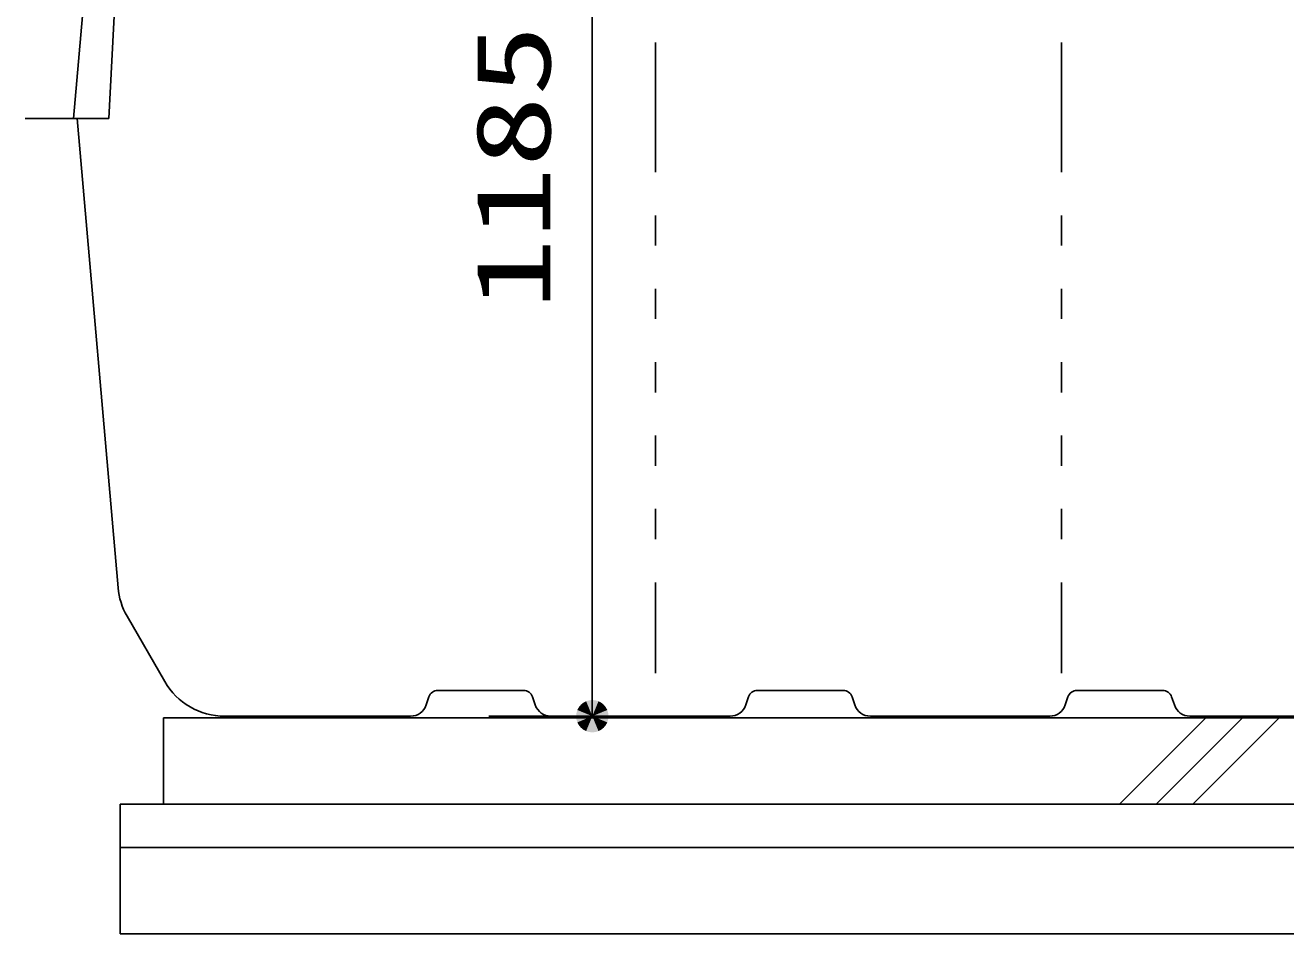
# Model space of a CAD drawing. Units: millimetres, scale not verified. Extents: x -9124 to 8194, y -6791 to 5298.
# Drawn here: x -5929 to -4469, y -3993 to -2941 of the extents above; entities that cross this region are included whole.
import ezdxf
from ezdxf.enums import TextEntityAlignment as Align

# ---------------------------------------------------------------- set-up
doc = ezdxf.new("R2010")
doc.units = ezdxf.units.MM
doc.header["$LTSCALE"] = 30
for name, color, linetype, lineweight in [('0-2_SEISAKU', 3, 'Continuous', 25), ('0-3_A-PIPE', 2, 'Continuous', 25), ('0-4_W-PIPE', 2, 'Continuous', 25), ('0-6_SUNPO', 7, 'Continuous', 25)]:
    doc.layers.add(name, color=color, linetype=linetype, lineweight=lineweight)
doc.styles.add('ＭＳ ゴシック', font='')
doc.styles.get('ＭＳ ゴシック').set_extended_font_data('MS Gothic')

msp = doc.modelspace()

# ---------------------------------------------------------------- linework, layer by layer
at = {"layer": '0-2_SEISAKU'}
for p, q in [((-5793.36, -2318.67), (-5831.65, -3049.36)), ((-5820.38, -2452.73), (-5872.58, -3049.36)), ((-5198.57, -3111.36), (-5198.57, -2961.36)), ((-4728.57, -3111.36), (-4728.57, -2961.36)), ((-5831.65, -3049.36), (-5928.57, -3049.36)), ((-5821.04, -3592.61), (-5868.57, -3049.36)), ((-5198.57, -3196.36), (-5198.57, -3161.36)), ((-4728.57, -3196.36), (-4728.57, -3161.36)), ((-5198.57, -3281.36), (-5198.57, -3246.36)), ((-4728.57, -3281.36), (-4728.57, -3246.36)), ((-5198.57, -3366.36), (-5198.57, -3331.36)), ((-4728.57, -3366.36), (-4728.57, -3331.36)), ((-5198.57, -3451.36), (-5198.57, -3416.36)), ((-4728.57, -3451.36), (-4728.57, -3416.36)), ((-5198.57, -3536.36), (-5198.57, -3501.36)), ((-4728.57, -3536.36), (-4728.57, -3501.36)), ((-5198.57, -3691.36), (-5198.57, -3586.36)), ((-4728.57, -3691.36), (-4728.57, -3586.36)), ((-5766.91, -3701.36), (-5810.63, -3625.64)), ((-5461.08, -3718.99), (-5464.23, -3728.39)), ((-5351.49, -3711.48), (-5450.65, -3711.48)), ((-5337.91, -3728.39), (-5341.06, -3718.99)), ((-5091.08, -3718.99), (-5094.23, -3728.39)), ((-4981.49, -3711.48), (-5080.65, -3711.48)), ((-4967.91, -3728.39), (-4971.06, -3718.99)), ((-4721.08, -3718.99), (-4724.23, -3728.39)), ((-4611.49, -3711.48), (-4710.65, -3711.48)), ((-4597.91, -3728.39), (-4601.06, -3718.99)), ((-5697.63, -3741.36), (-5668.57, -3741.36)), ((-5668.57, -3741.36), (-5482.25, -3741.36)), ((-5319.89, -3741.36), (-5112.25, -3741.36)), ((-4949.89, -3741.36), (-4742.25, -3741.36)), ((-4579.89, -3741.36), (-4296.42, -3741.36))]:
    msp.add_line(p, q, dxfattribs=at)
for centre, radius, start, end in [((-5741.34, -3585.64), 80, 185, 210), ((-5697.63, -3661.36), 80, 210, 270), ((-5450.65, -3722.48), 11, 90, 161.49942), ((-5351.49, -3722.48), 11, 18.50058, 90), ((-5080.65, -3722.48), 11, 90, 161.49942), ((-4981.49, -3722.48), 11, 18.50058, 90), ((-4710.65, -3722.48), 11, 90, 161.49942), ((-4611.49, -3722.48), 11, 18.50058, 90), ((-5482.25, -3722.36), 19, 270, 341.49942), ((-5319.89, -3722.36), 19, 198.50058, 270), ((-5112.25, -3722.36), 19, 270, 341.49942), ((-4949.89, -3722.36), 19, 198.50058, 270), ((-4742.25, -3722.36), 19, 270, 341.49942), ((-4579.89, -3722.36), 19, 198.50058, 270)]:
    msp.add_arc(centre, radius, start, end, dxfattribs=at)
at = {"layer": '0-3_A-PIPE'}
for p, q in [((-5768.57, -3743.36), (-5768.57, -3843.36)), ((-4661.46, -3843.36), (-4561.46, -3743.36)), ((-4619.03, -3843.36), (-4519.03, -3743.36)), ((-4576.6, -3843.36), (-4476.6, -3743.36)), ((-5818.57, -3843.36), (-3518.57, -3843.36)), ((-5818.57, -3843.36), (-5818.57, -3993.36)), ((-5818.57, -3893.36), (-3518.57, -3893.36)), ((-5818.57, -3993.36), (-3518.57, -3993.36))]:
    msp.add_line(p, q, dxfattribs=at)
at = {"layer": '0-4_W-PIPE'}
msp.add_line((-5768.57, -3743.36), (-3568.57, -3743.36), dxfattribs=at)
at = {"layer": '0-6_SUNPO', "color": 4}
for p in [(-5271.87, -2556.36), (-5391.87, -3741.36)]:
    msp.add_line(p, (-5271.87, -3741.36), dxfattribs=at)
at = {"layer": '0-6_SUNPO'}
for points in [[(-5289.19, -3734.19), (-5271.87, -3741.36), (-5290.26, -3737.71)], [(-5287.46, -3730.95), (-5271.87, -3741.36), (-5289.19, -3734.19)], [(-5285.13, -3728.11), (-5271.87, -3741.36), (-5287.46, -3730.95)], [(-5282.29, -3725.77), (-5271.87, -3741.36), (-5285.13, -3728.11)], [(-5279.05, -3724.04), (-5271.87, -3741.36), (-5282.29, -3725.77)], [(-5275.53, -3722.97), (-5271.87, -3741.36), (-5279.05, -3724.04)], [(-5271.87, -3722.61), (-5271.87, -3741.36), (-5275.53, -3722.97)], [(-5268.21, -3722.97), (-5271.87, -3741.36), (-5271.87, -3722.61)], [(-5264.7, -3724.04), (-5271.87, -3741.36), (-5268.21, -3722.97)], [(-5261.45, -3725.77), (-5271.87, -3741.36), (-5264.7, -3724.04)], [(-5258.61, -3728.11), (-5271.87, -3741.36), (-5261.45, -3725.77)], [(-5256.28, -3730.95), (-5271.87, -3741.36), (-5258.61, -3728.11)], [(-5254.55, -3734.19), (-5271.87, -3741.36), (-5256.28, -3730.95)], [(-5253.48, -3737.71), (-5271.87, -3741.36), (-5254.55, -3734.19)], [(-5290.26, -3737.71), (-5271.87, -3741.36), (-5290.62, -3741.36)], [(-5290.62, -3741.36), (-5271.87, -3741.36), (-5290.26, -3745.02)], [(-5290.26, -3745.02), (-5271.87, -3741.36), (-5289.19, -3748.54)], [(-5289.19, -3748.54), (-5271.87, -3741.36), (-5287.46, -3751.78)], [(-5287.46, -3751.78), (-5271.87, -3741.36), (-5285.13, -3754.62)], [(-5285.13, -3754.62), (-5271.87, -3741.36), (-5282.29, -3756.95)], [(-5282.29, -3756.95), (-5271.87, -3741.36), (-5279.05, -3758.69)], [(-5279.05, -3758.69), (-5271.87, -3741.36), (-5275.53, -3759.75)], [(-5275.53, -3759.75), (-5271.87, -3741.36), (-5271.87, -3760.11)], [(-5253.12, -3741.36), (-5271.87, -3741.36), (-5253.48, -3737.71)], [(-5271.87, -3760.11), (-5271.87, -3741.36), (-5268.21, -3759.75)], [(-5268.21, -3759.75), (-5271.87, -3741.36), (-5264.7, -3758.69)], [(-5264.7, -3758.69), (-5271.87, -3741.36), (-5261.45, -3756.95)], [(-5261.45, -3756.95), (-5271.87, -3741.36), (-5258.61, -3754.62)], [(-5258.61, -3754.62), (-5271.87, -3741.36), (-5256.28, -3751.78)], [(-5256.28, -3751.78), (-5271.87, -3741.36), (-5254.55, -3748.54)], [(-5254.55, -3748.54), (-5271.87, -3741.36), (-5253.48, -3745.02)], [(-5253.48, -3745.02), (-5271.87, -3741.36), (-5253.12, -3741.36)]]:
    msp.add_solid(points, dxfattribs=at)

# ---------------------------------------------------------------- texts
at = {"layer": '0-6_SUNPO', "color": 3, "style": 'ＭＳ ゴシック', "width": 1.4}
msp.add_text('1185', height=86.59, rotation=90, dxfattribs=at).set_placement((-5294.37, -3270.58), align=Align.BOTTOM_LEFT)

doc.saveas('drawing.dxf')
